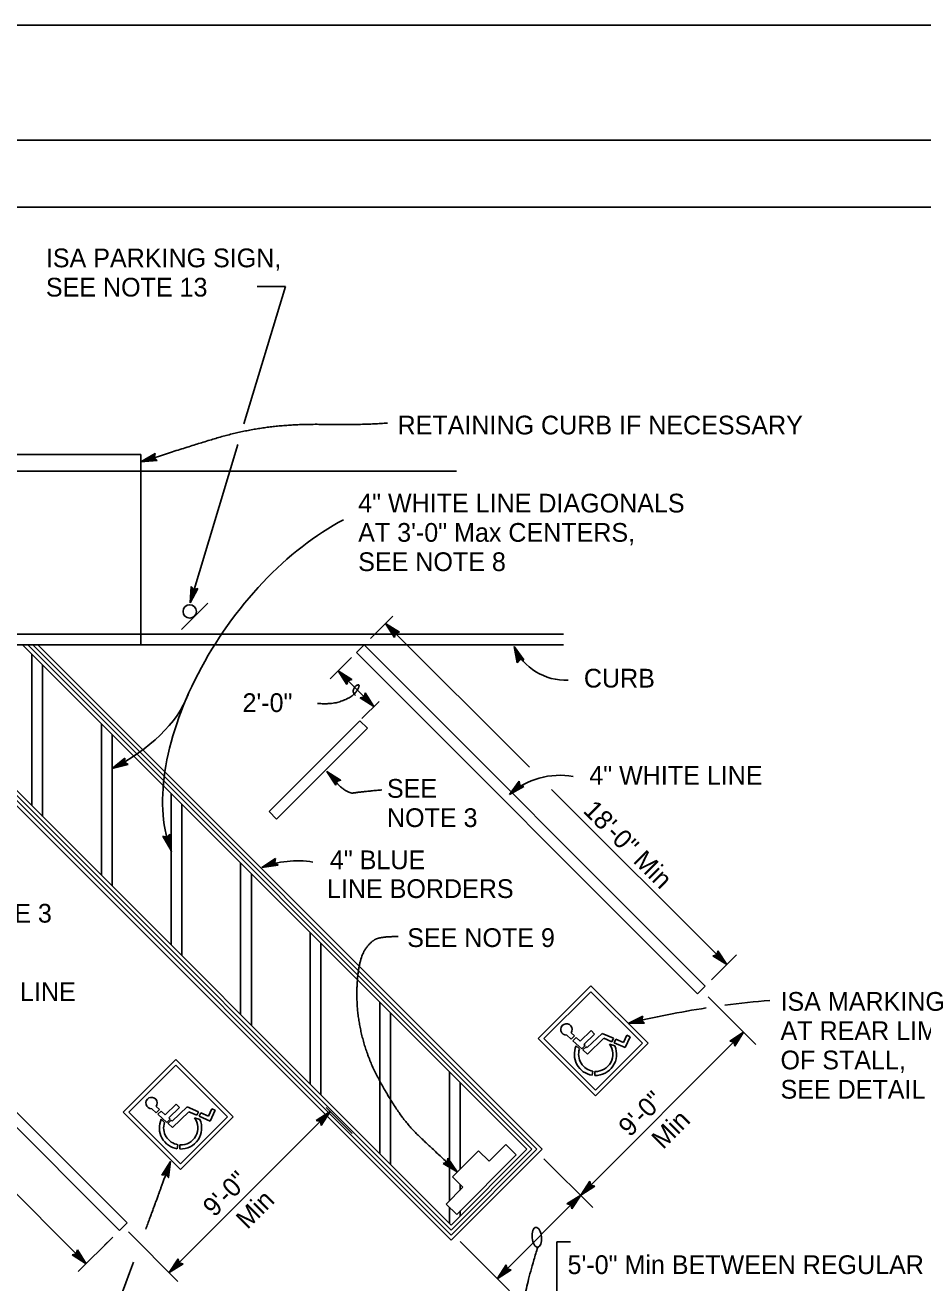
# Model space of a CAD drawing. Extents: x -893 to 867, y -474 to 712.
# Drawn here: x -57.8 to 277.4, y 242.3 to 712 of the extents above; entities that cross this region are included whole.
import ezdxf

# ---------------------------------------------------------------- set-up
doc = ezdxf.new("R2010")
doc.units = 0
for name, color, linetype in [('border_PLOTTING-ELEMENTS', 7, 'Continuous'), ('border_rw_22x34_Cut_Lines', 7, 'Continuous'), ('border_SHEET', 7, 'Continuous'), ('rd_PAVEMENT', 7, 'Continuous'), ('rd_PAVEMENT-anno', 7, 'Continuous')]:
    doc.layers.add(name, color=color, linetype=linetype)

msp = doc.modelspace()

# ---------------------------------------------------------------- linework, layer by layer
at = {"layer": 'border_PLOTTING-ELEMENTS'}
for points in [[(-893.46, -474.04), (866.54, -474.04), (866.54, 711.96), (-893.46, 711.96)], [(-863.46, 668.96), (836.54, 668.96), (836.54, -431.04), (-863.46, -431.04)]]:
    msp.add_lwpolyline(points, close=True, dxfattribs=at)
at = {"layer": 'border_rw_22x34_Cut_Lines'}
msp.add_lwpolyline([(-863.46, 668.96), (836.54, 668.96), (836.54, -431.04), (-863.46, -431.04)], close=True, dxfattribs=at)
at = {"layer": 'border_SHEET'}
msp.add_line((-813.46, 643.95), (811.54, 643.95), dxfattribs=at)
at = {"layer": 'rd_PAVEMENT'}
for p, q in [((-159.05, 551.69), (-14.59, 551.69)), ((-14.59, 551.69), (-14.59, 480.5)), ((-273.56, 545.45), (103.33, 545.45)), ((0.51, 486.26), (10.41, 496.16)), ((59.94, 484.5), (-221.65, 484.5)), ((-62.77, 484.5), (143.18, 484.5)), ((-235.54, 480.5), (-19.77, 264.73)), ((-235.54, 480.5), (-53.11, 480.5)), ((-207.98, 480.5), (22.67, 480.5)), ((101.27, 258.24), (-120.99, 480.5)), ((101.27, 260.13), (-119.11, 480.5)), ((101.27, 262.01), (-117.22, 480.5)), ((101.26, 263.91), (-115.34, 480.5)), ((129.54, 292.19), (-58.77, 480.5)), ((131.44, 292.18), (-56.88, 480.5)), ((133.33, 292.18), (-55, 480.5)), ((135.21, 292.18), (-53.11, 480.5)), ((-53.11, 480.5), (143.18, 480.5)), ((65.93, 477.67), (68.75, 480.5)), ((68.75, 480.5), (196.14, 353.11)), ((-238.37, 477.67), (-22.59, 261.9)), ((-55.34, 420.51), (-55.34, 477.08)), ((65.93, 477.67), (193.32, 350.28)), ((-51.34, 416.51), (-51.34, 473.08)), ((-29.34, 394.51), (-29.34, 451.08)), ((33.26, 418.3), (67.2, 452.24)), ((67.2, 452.24), (70.03, 449.41)), ((-25.34, 390.51), (-25.34, 447.08)), ((36.09, 415.47), (70.03, 449.41)), ((-3.34, 368.51), (-3.34, 425.08)), ((0.66, 364.51), (0.66, 421.08)), ((33.26, 418.3), (36.09, 415.47)), ((22.66, 342.51), (22.66, 399.08)), ((26.66, 338.51), (26.66, 395.08)), ((48.66, 316.51), (48.66, 373.08)), ((52.66, 312.51), (52.66, 369.08)), ((133.78, 333.54), (153.41, 353.17)), ((153.41, 353.17), (174.8, 331.77)), ((193.32, 350.28), (196.14, 353.11)), ((135.9, 333.54), (153.41, 351.04)), ((153.41, 351.04), (172.68, 331.77)), ((74.66, 290.51), (74.66, 347.08)), ((78.66, 286.51), (78.66, 343.08)), ((142.54, 338.06), (142.83, 338.35)), ((155.17, 312.14), (133.78, 333.54)), ((155.17, 314.26), (135.9, 333.54)), ((144.43, 334.81), (146.11, 333.27)), ((144.44, 334.79), (144.44, 334.79)), ((146.07, 335.65), (147.34, 334.5)), ((146.11, 333.27), (147.34, 334.5)), ((146.73, 332.71), (147.95, 333.93)), ((147.96, 333.93), (149.49, 332.54)), ((149.49, 332.54), (153.59, 336.49)), ((150.81, 331.34), (154.86, 335.23)), ((152.11, 330.15), (157.66, 335.48)), ((152.16, 327.76), (158.27, 333.64)), ((153.59, 336.49), (154.86, 335.23)), ((157.66, 335.48), (161.87, 333.66)), ((158.27, 333.64), (161.3, 332.33)), ((161.3, 332.33), (161.87, 333.66)), ((165.69, 332.01), (166.9, 334.76)), ((166.31, 330.16), (168.1, 334.23)), ((168.1, 334.23), (166.9, 334.76)), ((146.73, 332.71), (150.06, 329.68)), ((147.97, 330.86), (149.19, 329.64)), ((150.06, 329.67), (151.29, 330.9)), ((150.5, 329.27), (151.73, 330.5)), ((150.5, 329.27), (152.16, 327.76)), ((150.81, 331.34), (151.29, 330.9)), ((151.73, 330.5), (152.11, 330.15)), ((155.17, 314.26), (172.68, 331.77)), ((155.17, 312.14), (174.8, 331.77)), ((160.45, 331.41), (162.4, 330.82)), ((162.17, 331.96), (162.74, 333.28)), ((162.17, 331.96), (166.31, 330.16)), ((162.74, 333.28), (165.69, 332.01)), ((-21.2, 306.08), (-1.57, 325.71)), ((-1.57, 325.71), (19.82, 304.32)), ((-19.08, 306.08), (-1.57, 323.59)), ((-1.57, 323.59), (17.7, 304.32)), ((100.66, 272.97), (100.66, 321.08)), ((154.22, 321.35), (153.97, 319.83)), ((154.97, 321.25), (154.91, 319.76)), ((104.66, 284.78), (104.66, 317.08)), ((-12.44, 310.6), (-12.15, 310.89)), ((0.19, 284.69), (-21.2, 306.08)), ((0.19, 286.81), (-19.08, 306.08)), ((-10.55, 307.35), (-8.87, 305.82)), ((-10.54, 307.34), (-10.54, 307.34)), ((-8.9, 308.2), (-7.64, 307.05)), ((-8.87, 305.82), (-7.64, 307.05)), ((-8.25, 305.25), (-7.03, 306.47)), ((-7.02, 306.48), (-5.49, 305.09)), ((-5.49, 305.09), (-1.39, 309.04)), ((-4.17, 303.88), (-0.12, 307.77)), ((-2.86, 302.7), (2.68, 308.03)), ((-2.82, 300.31), (3.29, 306.19)), ((-1.39, 309.04), (-0.12, 307.77)), ((2.68, 308.03), (6.89, 306.21)), ((3.29, 306.19), (6.32, 304.88)), ((6.32, 304.88), (6.89, 306.21)), ((7.19, 304.5), (7.76, 305.83)), ((7.76, 305.83), (10.71, 304.55)), ((10.71, 304.55), (11.92, 307.3)), ((11.33, 302.71), (13.12, 306.78)), ((13.12, 306.78), (11.92, 307.3)), ((-8.25, 305.25), (-4.92, 302.22)), ((-7, 303.4), (-5.79, 302.18)), ((-4.92, 302.22), (-3.69, 303.45)), ((-4.48, 301.81), (-3.25, 303.04)), ((-4.47, 301.82), (-2.82, 300.31)), ((-4.17, 303.88), (-3.69, 303.45)), ((-3.25, 303.04), (-2.86, 302.7)), ((0.19, 286.81), (17.7, 304.32)), ((0.19, 284.69), (19.82, 304.32)), ((5.47, 303.96), (7.42, 303.36)), ((7.19, 304.5), (11.33, 302.71)), ((-0.76, 293.9), (-1.01, 292.38)), ((-0.01, 293.8), (-0.07, 292.3)), ((129.54, 292.19), (101.26, 263.91)), ((135.21, 292.18), (101.27, 258.24)), ((133.33, 292.18), (101.27, 260.13)), ((131.44, 292.18), (101.27, 262.01)), ((101.79, 281.92), (111.53, 291.66)), ((115.44, 287.76), (111.53, 291.66)), ((115.44, 287.76), (121.7, 294.02)), ((125.61, 290.11), (121.7, 294.02)), ((103.34, 267.84), (125.61, 290.11)), ((105.7, 278.01), (101.79, 281.92)), ((99.43, 271.75), (105.7, 278.01)), ((104.66, 276.97), (104.66, 279.05)), ((103.34, 267.84), (99.43, 271.75)), ((100.66, 264.51), (100.66, 270.52)), ((104.66, 267.31), (104.66, 269.17)), ((-22.59, 261.9), (-19.77, 264.73))]:
    msp.add_line(p, q, dxfattribs=at)
msp.add_circle((3.64, 493.03), 2.5, dxfattribs=at)
for centre, radius, start, end in [((144.36, 336.91), 2.13, 323.6354, 271.9819), ((155.17, 327.63), 7.89, 155.8877, 261.2326), ((155.17, 327.63), 7.89, 155.8877, 261.2354), ((155.25, 327.64), 6.37, 161.7766, 260.7522), ((155.17, 327.63), 7.89, 268.0917, 23.7814), ((155.2, 327.69), 6.44, 267.9271, 35.3849), ((155.17, 327.63), 7.89, 23.7814, 23.8071), ((-10.62, 309.46), 2.13, 323.6354, 271.9819), ((0.2, 300.18), 7.89, 155.8877, 261.2326), ((0.2, 300.18), 7.89, 155.8877, 261.2354), ((0.27, 300.19), 6.37, 161.7766, 260.7522), ((0.2, 300.18), 7.89, 268.0917, 23.7814), ((0.22, 300.23), 6.44, 267.9271, 35.3849), ((0.2, 300.18), 7.89, 23.7814, 23.8071)]:
    msp.add_arc(centre, radius, start, end, dxfattribs=at)
at = {"layer": 'rd_PAVEMENT-anno'}
for p, q in [((23.9, 563.06), (39.36, 614.32)), ((28.82, 614.32), (39.36, 614.32)), ((3.76, 496.25), (21.56, 555.31)), ((-9.29, 551.96), (-9.29, 551.96)), ((-14.59, 548.85), (-14.59, 548.85)), ((-8.47, 549.42), (-8.47, 549.42)), ((3.76, 496.25), (4.17, 502.39)), ((6.73, 501.64), (3.76, 496.25)), ((4.15, 497.59), (4.45, 502.06)), ((6.33, 501.53), (4.15, 497.58)), ((4.17, 502.39), (4.17, 502.39)), ((4.17, 502.39), (5.22, 501.24)), ((4.54, 498.91), (4.73, 501.79)), ((5.92, 501.41), (4.54, 498.91)), ((4.93, 500.23), (5.01, 501.47)), ((5.53, 501.33), (4.93, 500.23)), ((5.22, 501.24), (6.73, 501.64)), ((6.73, 501.64), (6.73, 501.64)), ((3.76, 496.25), (3.76, 496.25)), ((71.18, 482.93), (79.51, 491.26)), ((80.1, 483.36), (76.8, 488.55)), ((76.8, 488.55), (76.8, 488.55)), ((76.8, 488.55), (81.99, 485.25)), ((76.8, 488.55), (130.48, 434.87)), ((80.2, 483.77), (77.78, 487.58)), ((77.79, 487.57), (81.57, 485.16)), ((80.29, 484.19), (78.75, 486.6)), ((78.75, 486.6), (81.19, 485.04)), ((80.41, 484.56), (79.73, 485.62)), ((79.73, 485.62), (80.77, 484.95)), ((80.48, 484.87), (80.1, 483.36)), ((81.99, 485.25), (80.48, 484.87)), ((81.99, 485.25), (81.99, 485.25)), ((80.1, 483.36), (80.1, 483.36)), ((125.99, 473.85), (124.78, 479.88)), ((124.78, 479.88), (124.78, 479.88)), ((124.78, 479.88), (128.43, 474.93)), ((56.09, 467.84), (64.02, 475.77)), ((126.22, 474.19), (125.34, 478.61)), ((125.35, 478.61), (128, 475)), ((126.46, 474.55), (125.9, 477.35)), ((125.9, 477.35), (127.61, 475.02)), ((126.89, 475.12), (125.99, 473.85)), ((126.7, 474.85), (126.46, 476.09)), ((126.46, 476.09), (127.19, 475.09)), ((128.43, 474.93), (126.89, 475.12)), ((128.43, 474.93), (128.43, 474.93)), ((59.08, 470.83), (72.44, 457.48)), ((125.99, 473.85), (125.99, 473.85)), ((67.97, 453.01), (74.34, 459.37)), ((-25.34, 434.39), (-20.57, 438.26)), ((-24.1, 435.01), (-20.61, 437.83)), ((-22.87, 435.62), (-20.62, 437.44)), ((-21.63, 436.24), (-20.67, 437.02)), ((-20.57, 438.26), (-20.69, 436.71)), ((-20.57, 438.26), (-20.57, 438.26)), ((-19.37, 435.87), (-25.34, 434.39)), ((-25.34, 434.39), (-25.34, 434.39)), ((-19.73, 436.09), (-24.1, 435)), ((-20.1, 436.31), (-22.87, 435.62)), ((-20.41, 436.54), (-21.63, 436.24)), ((-20.69, 436.71), (-19.37, 435.87)), ((-19.37, 435.87), (-19.37, 435.87)), ((123.03, 424.73), (126.68, 429.67)), ((128.43, 427.66), (123.03, 424.73)), ((124.07, 425.65), (126.74, 429.25)), ((128.04, 427.79), (124.07, 425.64)), ((125.11, 426.54), (126.83, 428.87)), ((127.62, 427.9), (125.11, 426.54)), ((126.15, 427.45), (126.89, 428.45)), ((127.26, 428.05), (126.15, 427.45)), ((126.68, 429.67), (126.68, 429.67)), ((126.68, 429.67), (126.95, 428.15)), ((126.95, 428.15), (128.43, 427.66)), ((128.43, 427.66), (128.43, 427.66)), ((123.03, 424.73), (123.03, 424.73)), ((138.75, 426.6), (204.19, 361.16)), ((-3.34, 403.74), (-6.4, 409.07)), ((-6.4, 409.07), (-6.4, 409.07)), ((-6.4, 409.07), (-4.89, 408.71)), ((-3.76, 405.07), (-5.98, 408.96)), ((-4.16, 406.38), (-5.6, 408.89)), ((-4.57, 407.7), (-5.19, 408.77)), ((-4.89, 408.71), (-3.85, 409.87)), ((-4.67, 408.95), (-4.57, 407.7)), ((-4.4, 409.23), (-4.16, 406.38)), ((-4.12, 409.56), (-3.75, 405.06)), ((-3.85, 409.87), (-3.85, 409.87)), ((-3.85, 409.87), (-3.34, 403.74)), ((-3.34, 403.74), (-3.34, 403.74)), ((30.58, 397.36), (35.66, 400.81)), ((31.87, 397.88), (35.58, 400.39)), ((33.14, 398.38), (35.54, 400)), ((34.43, 398.89), (35.45, 399.58)), ((35.66, 400.81), (35.41, 399.28)), ((35.41, 399.28), (36.65, 398.33)), ((35.66, 400.81), (35.66, 400.81)), ((36.65, 398.33), (30.58, 397.36)), ((30.58, 397.36), (30.58, 397.36)), ((36.31, 398.58), (31.86, 397.87)), ((35.96, 398.83), (33.14, 398.38)), ((35.67, 399.08), (34.43, 398.89)), ((36.65, 398.33), (36.65, 398.33)), ((-162.43, 376.85), (-35.48, 249.9)), ((200.52, 364.84), (200.9, 366.35)), ((200.9, 366.35), (200.9, 366.35)), ((200.9, 366.35), (204.19, 361.16)), ((198.55, 355.52), (207.81, 364.77)), ((199.01, 364.46), (200.52, 364.84)), ((204.19, 361.16), (199.01, 364.46)), ((199.01, 364.46), (199.01, 364.46)), ((203.21, 362.14), (199.43, 364.55)), ((202.24, 363.12), (199.8, 364.67)), ((201.26, 364.09), (200.22, 364.76)), ((200.59, 365.16), (201.26, 364.09)), ((200.71, 365.53), (202.24, 363.12)), ((200.8, 365.95), (203.22, 362.14)), ((204.19, 361.16), (204.19, 361.16)), ((197.3, 349.13), (215.1, 331.33)), ((167.36, 339.21), (172.88, 341.91)), ((173.51, 339.31), (167.36, 339.21)), ((167.36, 339.21), (167.36, 339.21)), ((173.22, 339.61), (168.71, 339.53)), ((168.72, 339.54), (172.74, 341.51)), ((170.05, 339.85), (172.65, 341.13)), ((172.91, 339.9), (170.05, 339.85)), ((171.39, 340.18), (172.51, 340.72)), ((172.65, 340.2), (171.39, 340.18)), ((172.88, 341.91), (172.42, 340.43)), ((172.42, 340.43), (173.51, 339.31)), ((172.88, 341.91), (172.88, 341.91)), ((173.51, 339.31), (173.51, 339.31)), ((149.58, 274.98), (210.51, 335.92)), ((205.32, 332.62), (210.51, 335.92)), ((205.73, 332.52), (209.54, 334.94)), ((206.15, 332.43), (208.56, 333.96)), ((208.56, 333.96), (207, 331.52)), ((209.53, 334.93), (207.12, 331.15)), ((210.51, 335.92), (207.21, 330.73)), ((210.51, 335.92), (210.51, 335.92)), ((206.84, 332.24), (205.32, 332.62)), ((205.32, 332.62), (205.32, 332.62)), ((206.52, 332.31), (207.58, 332.99)), ((207.21, 330.73), (206.84, 332.24)), ((207.58, 332.99), (206.92, 331.94)), ((207.21, 330.73), (207.21, 330.73)), ((-4.01, 246.14), (56.09, 306.24)), ((50.9, 302.95), (56.09, 306.24)), ((51.31, 302.85), (55.12, 305.27)), ((56.09, 306.24), (52.79, 301.06)), ((54.55, 307.79), (64.27, 298.07)), ((56.09, 306.24), (56.09, 306.24)), ((52.42, 302.57), (50.9, 302.95)), ((50.9, 302.95), (50.9, 302.95)), ((51.73, 302.76), (54.14, 304.29)), ((52.1, 302.64), (53.16, 303.32)), ((52.79, 301.06), (52.42, 302.57)), ((53.16, 303.32), (52.5, 302.27)), ((54.14, 304.29), (52.58, 301.85)), ((55.11, 305.26), (52.7, 301.48)), ((52.79, 301.06), (52.79, 301.06)), ((98.25, 286.9), (99.74, 287.33)), ((103.54, 283.78), (98.25, 286.9)), ((98.25, 286.9), (98.25, 286.9)), ((102.52, 284.72), (98.66, 287)), ((101.52, 285.66), (99.03, 287.14)), ((100.51, 286.61), (99.45, 287.24)), ((99.74, 287.33), (100.07, 288.85)), ((99.8, 287.65), (100.51, 286.61)), ((99.91, 288.02), (101.52, 285.66)), ((99.98, 288.44), (102.53, 284.72)), ((100.07, 288.85), (100.07, 288.85)), ((100.07, 288.85), (103.54, 283.78)), ((135.94, 288.63), (154.17, 270.4)), ((103.54, 283.78), (103.54, 283.78)), ((149.71, 275.11), (153.01, 280.3)), ((154.9, 278.41), (149.71, 275.11)), ((154.49, 278.51), (150.68, 276.09)), ((150.69, 276.1), (153.1, 279.87)), ((151.66, 277.06), (153.22, 279.5)), ((154.07, 278.59), (151.66, 277.06)), ((152.64, 278.04), (153.31, 279.08)), ((153.7, 278.72), (152.64, 278.04)), ((153.01, 280.3), (153.01, 280.3)), ((153.01, 280.3), (153.39, 278.79)), ((153.39, 278.79), (154.9, 278.41)), ((154.9, 278.41), (154.9, 278.41)), ((118.47, 243.87), (151, 276.4)), ((144.52, 271.82), (149.71, 275.11)), ((144.92, 271.72), (148.73, 274.14)), ((145.34, 271.63), (147.75, 273.16)), ((147.75, 273.16), (146.2, 270.72)), ((148.73, 274.13), (146.32, 270.35)), ((149.71, 275.11), (146.41, 269.93)), ((149.71, 275.11), (149.71, 275.11)), ((149.71, 275.11), (149.71, 275.11)), ((146.03, 271.44), (144.52, 271.82)), ((144.52, 271.82), (144.52, 271.82)), ((145.71, 271.51), (146.78, 272.18)), ((146.41, 269.93), (146.03, 271.44)), ((146.78, 272.18), (146.11, 271.14)), ((146.41, 269.93), (146.41, 269.93)), ((-37.99, 246.5), (-25.06, 259.43)), ((-25.73, 258.76), (-28.15, 256.34)), ((-19.22, 261.35), (-0.74, 242.87)), ((-38.71, 253.13), (-38.33, 254.65)), ((-38.52, 253.82), (-36.99, 251.41)), ((-38.43, 254.24), (-36.01, 250.43)), ((-38.33, 254.65), (-38.33, 254.65)), ((-38.33, 254.65), (-35.04, 249.46)), ((104.6, 257.74), (123.06, 239.29)), ((140.8, 185.1), (140.8, 257.6)), ((145.8, 257.6), (140.8, 257.6)), ((-40.22, 252.76), (-38.71, 253.13)), ((-35.04, 249.46), (-40.22, 252.76)), ((-40.22, 252.76), (-40.22, 252.76)), ((-36.02, 250.44), (-39.8, 252.85)), ((-36.99, 251.41), (-39.43, 252.97)), ((-37.96, 252.39), (-39.01, 253.05)), ((-38.64, 253.45), (-37.96, 252.39)), ((-35.04, 249.46), (-35.04, 249.46)), ((-4.01, 246.14), (-0.71, 251.32)), ((1.18, 249.44), (-4.01, 246.14)), ((-3.03, 247.13), (-0.62, 250.9)), ((0.78, 249.54), (-3.03, 247.12)), ((-2.05, 248.09), (-0.5, 250.53)), ((0.36, 249.62), (-2.05, 248.09)), ((-1.08, 249.07), (-0.41, 250.11)), ((-0.01, 249.74), (-1.08, 249.07)), ((-0.71, 251.32), (-0.71, 251.32)), ((-0.71, 251.32), (-0.33, 249.82)), ((-0.33, 249.82), (1.18, 249.44)), ((1.18, 249.44), (1.18, 249.44)), ((118.47, 243.87), (121.77, 249.06)), ((121.77, 249.06), (121.77, 249.06)), ((121.77, 249.06), (122.15, 247.55)), ((-4.01, 246.14), (-4.01, 246.14)), ((123.66, 247.17), (118.47, 243.87)), ((123.25, 247.27), (119.44, 244.85)), ((119.45, 244.86), (121.86, 248.64)), ((120.42, 245.82), (121.98, 248.26)), ((122.83, 247.35), (120.42, 245.82)), ((121.4, 246.8), (122.07, 247.84)), ((122.46, 247.48), (121.4, 246.8)), ((122.15, 247.55), (123.66, 247.17)), ((123.66, 247.17), (123.66, 247.17)), ((118.47, 243.87), (118.47, 243.87))]:
    msp.add_line(p, q, dxfattribs=at)
for points in [[(-8.47, 549.42), (-14.59, 548.85), (-9.29, 551.96), (-9.38, 551.56), (-13.27, 549.28), (-8.78, 549.69), (-9.09, 549.96), (-11.96, 549.7), (-9.48, 551.15), (-9.57, 550.75), (-10.65, 550.12), (-9.4, 550.23), (-9.64, 550.45), (-9.29, 551.96), (-9.64, 550.45)], [(62.33, 465.72), (59.08, 470.83), (64.18, 467.58), (63.79, 467.48), (60.05, 469.87), (62.43, 466.12), (62.52, 466.51), (61, 468.91), (63.39, 467.39), (63, 467.29), (61.96, 467.95), (62.62, 466.91), (62.7, 467.21), (64.18, 467.58), (62.7, 467.21)], [(69.2, 462.59), (72.44, 457.48), (67.34, 460.73), (67.73, 460.83), (71.47, 458.44), (69.1, 462.19), (69, 461.8), (70.52, 459.4), (68.13, 460.92), (68.52, 461.02), (69.56, 460.36), (68.9, 461.4), (68.82, 461.1), (67.34, 460.73), (68.82, 461.1)], [(58.15, 428.12), (54.9, 433.23), (60.01, 429.97), (59.61, 429.88), (55.88, 432.26), (58.25, 428.51), (58.35, 428.91), (56.83, 431.3), (59.22, 429.78), (58.82, 429.68), (57.79, 430.34), (58.45, 429.3), (58.52, 429.61), (60.01, 429.97), (58.52, 429.61)], [(-6.79, 282.52), (-3.54, 287.62), (-4.32, 281.62), (-4.58, 281.94), (-4, 286.33), (-6.39, 282.59), (-5.99, 282.67), (-4.47, 285.06), (-4.84, 282.25), (-5.09, 282.57), (-4.93, 283.79), (-5.59, 282.75), (-5.28, 282.81), (-4.32, 281.62), (-5.28, 282.81)]]:
    msp.add_lwpolyline(points, close=True, dxfattribs=at)
for centre, radius, start, end in [((144.01, 488.4), 21.04, 203.8984, 272.6753), ((142.04, 402.91), 28.94, 80.3593, 131.0714), ((43.89, 363.83), 36.08, 80.7898, 111.6502)]:
    msp.add_arc(centre, radius, start, end, dxfattribs=at)
for centre, major_axis, ratio, start_param, end_param in [((55.48, 459.85), (-48.58, -69.52), 0.553114, 3.952298, 5.944074), ((-52.19, 462.51), (-56.31, -14.58), 0.617433, 1.902646, 2.730704), ((183.22, 304.48), (-113.46, -24.72), 0.322017, 4.310761, 4.463382), ((183.22, 304.48), (-113.46, -24.72), 0.322017, 4.524676, 4.782177)]:
    msp.add_ellipse(centre, major_axis=major_axis, ratio=ratio, start_param=start_param, end_param=end_param, dxfattribs=at)
msp.add_ellipse((133.27, 259.32), major_axis=(0.32, -3.71), ratio=0.465973, dxfattribs=at)
for points, degree in [([(-14.59, 548.85), (2.87, 554.48), (22.76, 560.5), (42.91, 563.12), (66.73, 562.59), (77.46, 563.38)], 2), ([(51.36, 458.65), (56.04, 458.39), (61.03, 459.63), (64.97, 461.82), (66.68, 464.32), (67.04, 465.81), (65.43, 465.19), (64.98, 464.26), (64.45, 462.96), (65.43, 461.7)], 2), ([(54.9, 433.23), (61.5, 424.75), (68.09, 425.74), (75.45, 426.4)], 2), ([(103.54, 283.78), (94.75, 291.94), (84.74, 301.34), (76.26, 314.29), (69.79, 327.23), (66.25, 341.57), (65.94, 354.67), (67.63, 364.68), (71.02, 369.46), (74.72, 371.62), (81.5, 371.62)], 2), ([(-3.54, 287.62), (-7.09, 277.84), (-10.15, 269.5), (-12.78, 262.37)], 2), ([(140.8, 221.35), (129.17, 223.43), (127.23, 235.06), (133.59, 255.62)], 2), ([(-17.35, 250.07), (-25.79, 227.42), (-30.83, 214.71), (-25.88, 210.44), (-18.31, 211.1)], 3)]:
    msp.add_open_spline(points, degree=degree, dxfattribs=at)

# ---------------------------------------------------------------- texts
for s, p in [('ISA PARKING SIGN,', (-50.08, 621.54)), ('SEE NOTE 13', (-50.08, 610.61)), ('RETAINING CURB IF NECESSARY', (81.27, 559.13)), ('4" WHITE LINE DIAGONALS', (66.56, 529.98)), ('AT 3\'-0" Max CENTERS,', (66.56, 519.04)), ('SEE NOTE 8', (66.56, 508.1)), ('CURB', (150.84, 464.61)), ('2\'-0"', (23.36, 455.47)), ('4" WHITE LINE', (152.87, 428.34)), ('SEE', (77.3, 423.45)), ('NOTE 3', (77.3, 412.52)), ('4" BLUE', (56, 396.78)), ('LINE BORDERS', (54.9, 386.02)), ('NOTE 3', (-81.66, 376.83)), ('SEE NOTE 9', (84.88, 367.72)), ('WHITE LINE', (-92.49, 347.56)), ('ISA MARKING', (224.29, 343.91)), ('AT REAR LIMITS', (224.29, 332.98)), ('OF STALL,', (224.29, 322.04)), ('SEE DETAIL A', (224.29, 311.1)), ('5\'-0" Min BETWEEN REGULAR', (144.76, 245.6))]:
    msp.add_text(s, height=7, dxfattribs=at).set_placement(p)
for s, rotation, p in [('18\'-0" Min', 315, (150.18, 418.28)), ('9\'-0"', 45, (168.01, 296.49)), ('Min', 45, (180.38, 291.9)), ('9\'-0"', 45, (12.79, 266.58)), ('Min', 45, (25.17, 261.98))]:
    msp.add_text(s, height=7, rotation=rotation, dxfattribs=at).set_placement(p)

doc.saveas('drawing.dxf')
